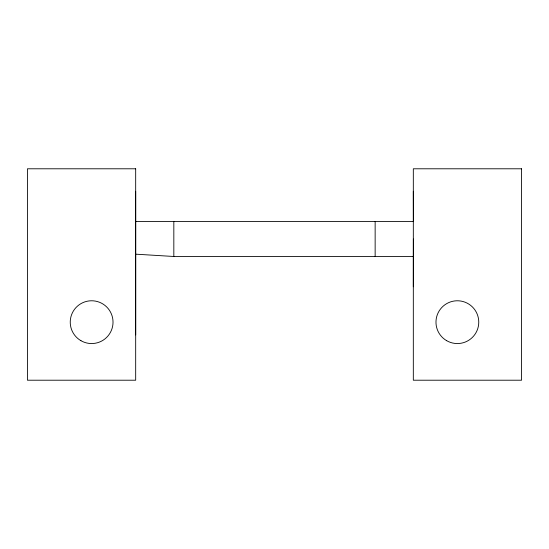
<?xml version="1.0" encoding="UTF-8"?>
<svg xmlns="http://www.w3.org/2000/svg" width="549" height="549" viewBox="0 0 549 549"><rect width="100%" height="100%" fill="white"/><g stroke="black" fill="none" stroke-linecap="round" stroke-linejoin="round"><path stroke-width="0.82" d="M413.322 286.77L413.37 239.028M135.678 191.285L135.678 334.904M135.63 221.57L413.37 221.57L413.322 191.285M135.576 254.166L173.827 256.486L413.356 256.486M375.145 221.57L375.145 256.486M173.827 221.57L173.827 256.486M135.678 168.79L27.45 168.79L27.45 380.21L135.678 380.21L135.678 168.79M521.55 168.79L413.322 168.79L413.322 380.21L521.55 380.21L521.55 168.79M446.673 340.689A21.39 21.39 0 0 0 478.762 322.167A21.39 21.39 0 0 0 446.673 303.638A21.39 21.39 0 0 0 446.673 340.689M80.936 340.689A21.39 21.39 0 0 0 113.025 322.167A21.39 21.39 0 0 0 80.936 303.638A21.39 21.39 0 0 0 80.936 340.689"/></g></svg>
